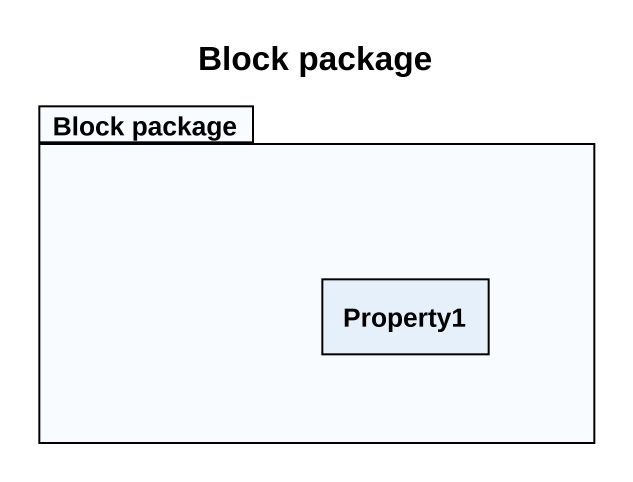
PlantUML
@startuml
title Block package
package "Block package" as Block_package {
  rectangle Property1
}
@enduml
